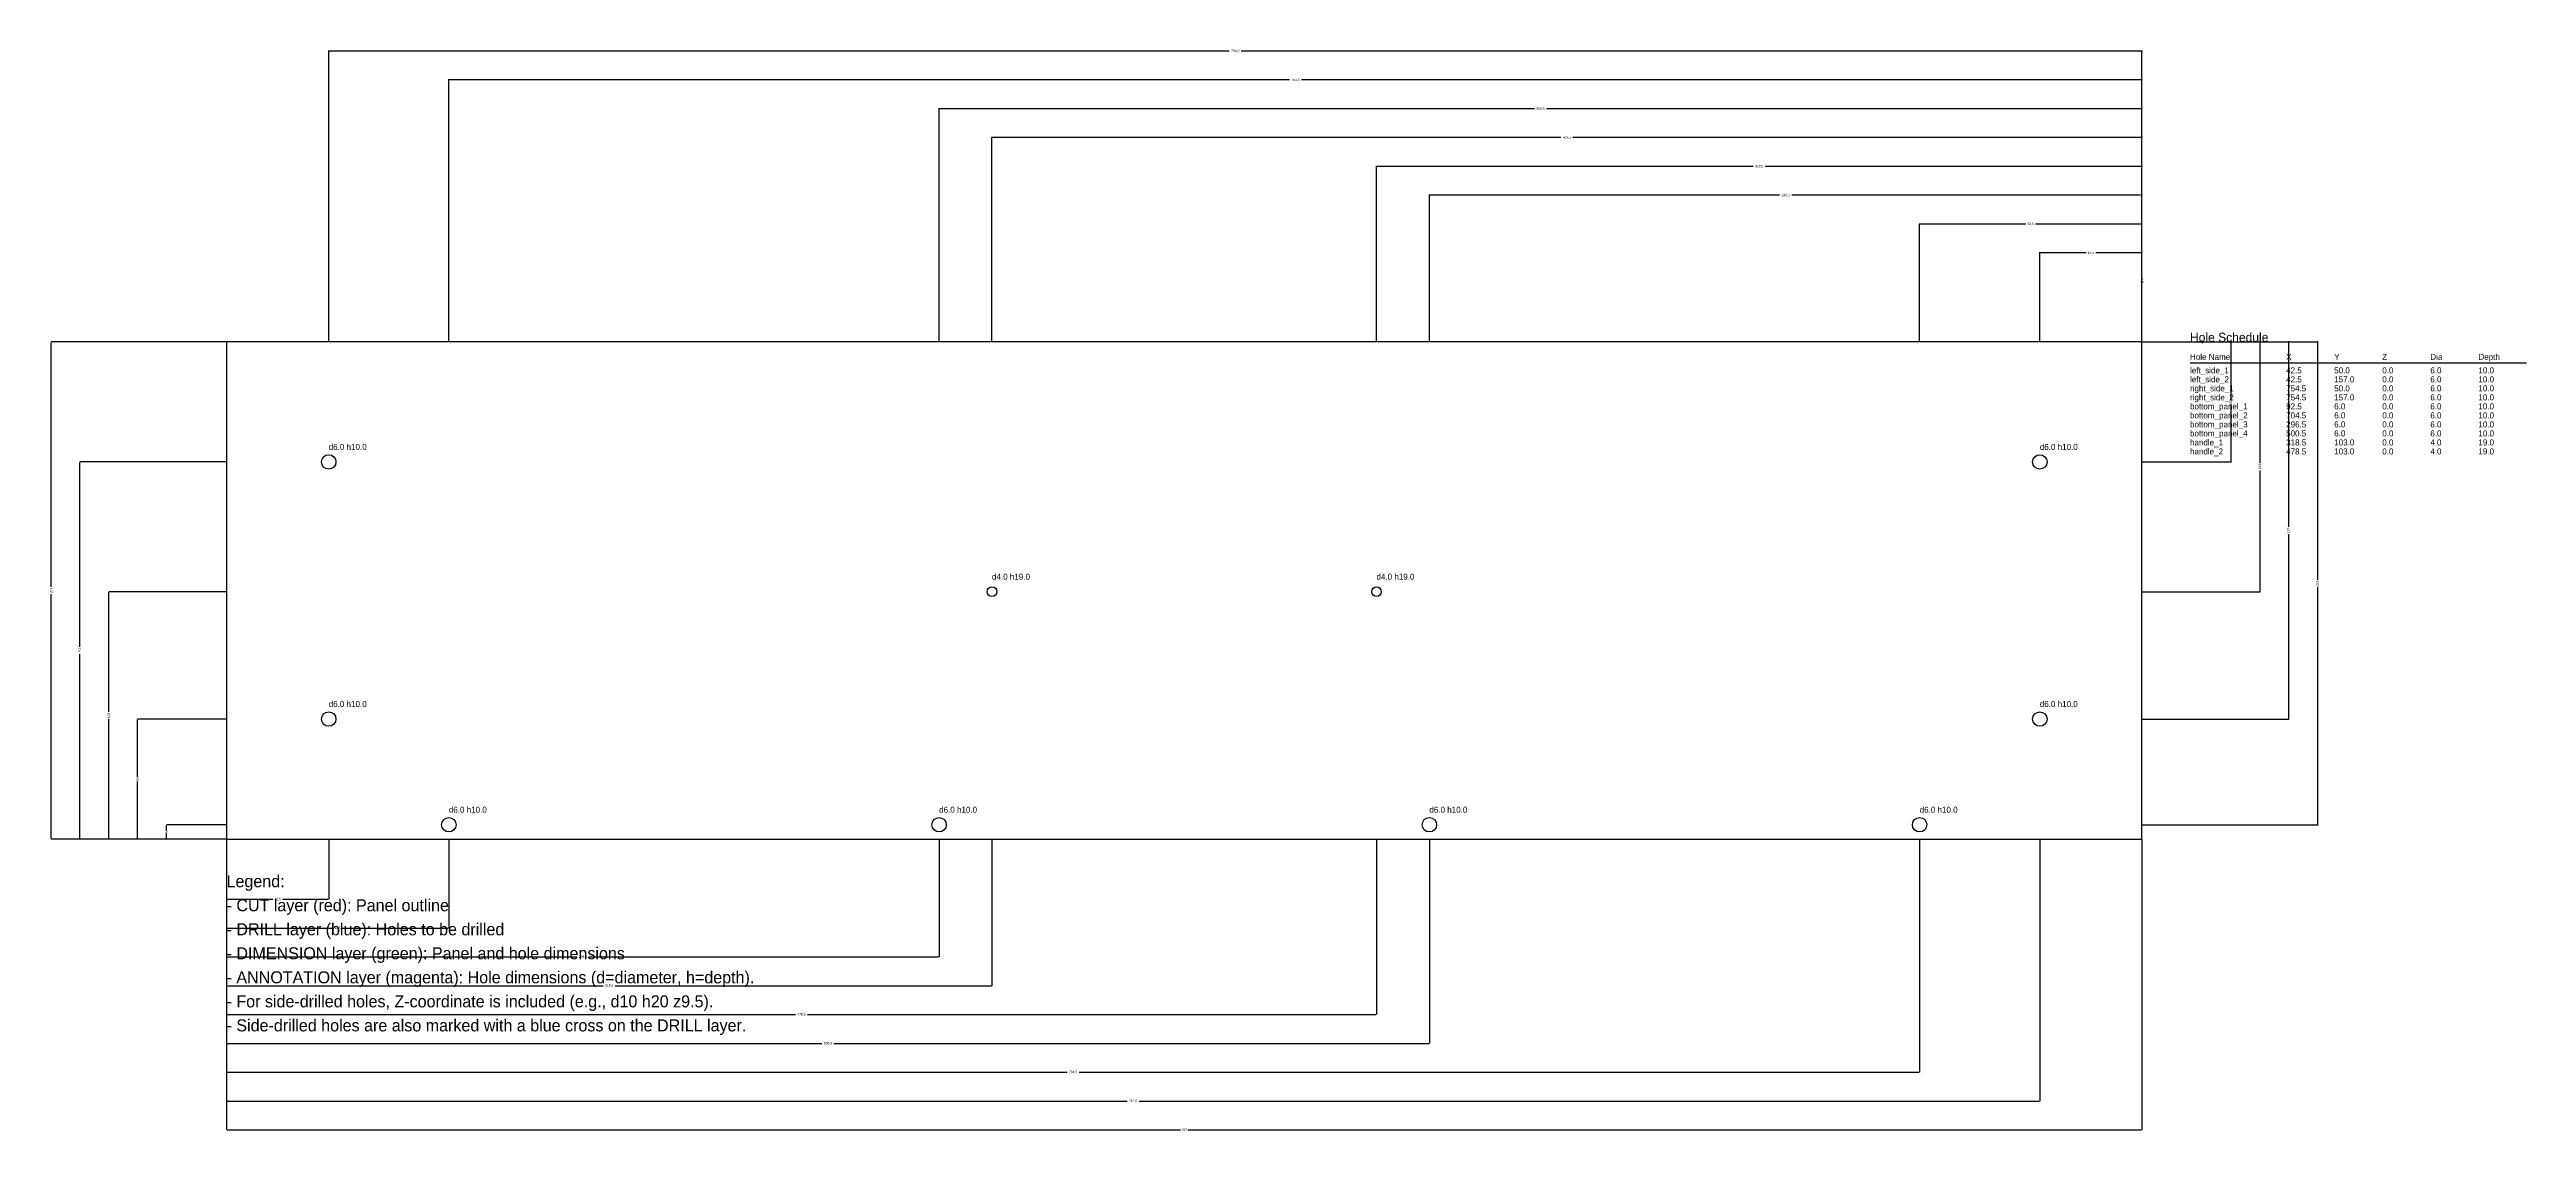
# Model space of a CAD drawing. Header units: metres. Extents: x -74 to 957, y -122 to 329.
import ezdxf

# ---------------------------------------------------------------- set-up
doc = ezdxf.new("R2010")
doc.units = ezdxf.units.M
for name, color, linetype in [('ANNOTATION', 6, 'Continuous'), ('CUT', 1, 'Continuous'), ('DIMENSION', 3, 'Continuous'), ('DRILL', 5, 'Continuous')]:
    doc.layers.add(name, color=color, linetype=linetype)
doc.dimstyles.get("Standard").update_dxf_attribs({"dimtxt": 2.5, "dimasz": 2.5, "dimexe": 1.25, "dimexo": 0.625, "dimtad": 1, "dimtxsty": 'Standard', "dimcen": 2.5, "dimazin": 3, "dimtfac": 1, "dimtmove": 0, "dimatfit": 3})

# ---------------------------------------------------------------- blocks, each defined once
blk = doc.blocks.new('_CLOSEDFILLED')
at = {"color": 0, "linetype": 'ByBlock'}
blk.add_solid([(-1, 0.2), (0, 0), (-1, -0.2)], dxfattribs=at)
blk = doc.blocks.new('*D0')
for p, q in [((0, 0), (0, -25)), ((42.5, 0), (42.5, -25)), ((0.25, -25), (19.25, -25)), ((23.25, -25), (42.25, -25))]:
    blk.add_line(p, q)
at = {"layer": 'Defpoints'}
for p in [(0, 0), (42.5, 0), (0, -25)]:
    blk.add_point(p, dxfattribs=at)
at = {"layer": 'DIMENSION', "xscale": 0.25, "yscale": 0.25, "rotation": 180}
blk.add_blockref('_CLOSEDFILLED', (0, -25), dxfattribs=at)
at = {"layer": 'DIMENSION', "xscale": 0.25, "yscale": 0.25}
blk.add_blockref('_CLOSEDFILLED', (42.5, -25), dxfattribs=at)
at = {"layer": 'DIMENSION', "insert": (21.25, -25), "char_height": 1, "attachment_point": 5}
blk.add_mtext('42,5', dxfattribs=at)
blk = doc.blocks.new('*D2')
for p, q in [((0, 0), (0, -37)), ((92.5, 0), (92.5, -37)), ((0.25, -37), (44.25, -37)), ((48.25, -37), (92.25, -37))]:
    blk.add_line(p, q)
at = {"layer": 'Defpoints'}
for p in [(0, 0), (92.5, 0), (0, -37)]:
    blk.add_point(p, dxfattribs=at)
at = {"layer": 'DIMENSION', "xscale": 0.25, "yscale": 0.25, "rotation": 180}
blk.add_blockref('_CLOSEDFILLED', (0, -37), dxfattribs=at)
at = {"layer": 'DIMENSION', "xscale": 0.25, "yscale": 0.25}
blk.add_blockref('_CLOSEDFILLED', (92.5, -37), dxfattribs=at)
at = {"layer": 'DIMENSION', "insert": (46.25, -37), "char_height": 1, "attachment_point": 5}
blk.add_mtext('92,5', dxfattribs=at)
blk = doc.blocks.new('*D3')
for p, q in [((0, 0), (0, -49)), ((296.5, 0), (296.5, -49)), ((0.25, -49), (145.75, -49)), ((150.75, -49), (296.25, -49))]:
    blk.add_line(p, q)
at = {"layer": 'Defpoints'}
for p in [(0, 0), (296.5, 0), (0, -49)]:
    blk.add_point(p, dxfattribs=at)
at = {"layer": 'DIMENSION', "xscale": 0.25, "yscale": 0.25, "rotation": 180}
blk.add_blockref('_CLOSEDFILLED', (0, -49), dxfattribs=at)
at = {"layer": 'DIMENSION', "xscale": 0.25, "yscale": 0.25}
blk.add_blockref('_CLOSEDFILLED', (296.5, -49), dxfattribs=at)
at = {"layer": 'DIMENSION', "insert": (148.25, -49), "char_height": 1, "attachment_point": 5}
blk.add_mtext('296,5', dxfattribs=at)
blk = doc.blocks.new('*D4')
for p, q in [((0, 0), (0, -61)), ((318.5, 0), (318.5, -61)), ((0.25, -61), (156.75, -61)), ((161.75, -61), (318.25, -61))]:
    blk.add_line(p, q)
at = {"layer": 'Defpoints'}
for p in [(0, 0), (318.5, 0), (0, -61)]:
    blk.add_point(p, dxfattribs=at)
at = {"layer": 'DIMENSION', "xscale": 0.25, "yscale": 0.25, "rotation": 180}
blk.add_blockref('_CLOSEDFILLED', (0, -61), dxfattribs=at)
at = {"layer": 'DIMENSION', "xscale": 0.25, "yscale": 0.25}
blk.add_blockref('_CLOSEDFILLED', (318.5, -61), dxfattribs=at)
at = {"layer": 'DIMENSION', "insert": (159.25, -61), "char_height": 1, "attachment_point": 5}
blk.add_mtext('318,5', dxfattribs=at)
blk = doc.blocks.new('*D5')
for p, q in [((0, 0), (0, -73)), ((478.5, 0), (478.5, -73)), ((0.25, -73), (236.75, -73)), ((241.75, -73), (478.25, -73))]:
    blk.add_line(p, q)
at = {"layer": 'Defpoints'}
for p in [(0, 0), (478.5, 0), (0, -73)]:
    blk.add_point(p, dxfattribs=at)
at = {"layer": 'DIMENSION', "xscale": 0.25, "yscale": 0.25, "rotation": 180}
blk.add_blockref('_CLOSEDFILLED', (0, -73), dxfattribs=at)
at = {"layer": 'DIMENSION', "xscale": 0.25, "yscale": 0.25}
blk.add_blockref('_CLOSEDFILLED', (478.5, -73), dxfattribs=at)
at = {"layer": 'DIMENSION', "insert": (239.25, -73), "char_height": 1, "attachment_point": 5}
blk.add_mtext('478,5', dxfattribs=at)
blk = doc.blocks.new('*D6')
for p, q in [((0, 0), (0, -85)), ((500.5, 0), (500.5, -85)), ((0.25, -85), (247.75, -85)), ((252.75, -85), (500.25, -85))]:
    blk.add_line(p, q)
at = {"layer": 'Defpoints'}
for p in [(0, 0), (500.5, 0), (0, -85)]:
    blk.add_point(p, dxfattribs=at)
at = {"layer": 'DIMENSION', "xscale": 0.25, "yscale": 0.25, "rotation": 180}
blk.add_blockref('_CLOSEDFILLED', (0, -85), dxfattribs=at)
at = {"layer": 'DIMENSION', "xscale": 0.25, "yscale": 0.25}
blk.add_blockref('_CLOSEDFILLED', (500.5, -85), dxfattribs=at)
at = {"layer": 'DIMENSION', "insert": (250.25, -85), "char_height": 1, "attachment_point": 5}
blk.add_mtext('500,5', dxfattribs=at)
blk = doc.blocks.new('*D7')
for p, q in [((0, 0), (0, -97)), ((704.5, 0), (704.5, -97)), ((0.25, -97), (349.75, -97)), ((354.75, -97), (704.25, -97))]:
    blk.add_line(p, q)
at = {"layer": 'Defpoints'}
for p in [(0, 0), (704.5, 0), (0, -97)]:
    blk.add_point(p, dxfattribs=at)
at = {"layer": 'DIMENSION', "xscale": 0.25, "yscale": 0.25, "rotation": 180}
blk.add_blockref('_CLOSEDFILLED', (0, -97), dxfattribs=at)
at = {"layer": 'DIMENSION', "xscale": 0.25, "yscale": 0.25}
blk.add_blockref('_CLOSEDFILLED', (704.5, -97), dxfattribs=at)
at = {"layer": 'DIMENSION', "insert": (352.25, -97), "char_height": 1, "attachment_point": 5}
blk.add_mtext('704,5', dxfattribs=at)
blk = doc.blocks.new('*D8')
for p, q in [((0, 0), (0, -109)), ((754.5, 0), (754.5, -109)), ((0.25, -109), (374.75, -109)), ((379.75, -109), (754.25, -109))]:
    blk.add_line(p, q)
at = {"layer": 'Defpoints'}
for p in [(0, 0), (754.5, 0), (0, -109)]:
    blk.add_point(p, dxfattribs=at)
at = {"layer": 'DIMENSION', "xscale": 0.25, "yscale": 0.25, "rotation": 180}
blk.add_blockref('_CLOSEDFILLED', (0, -109), dxfattribs=at)
at = {"layer": 'DIMENSION', "xscale": 0.25, "yscale": 0.25}
blk.add_blockref('_CLOSEDFILLED', (754.5, -109), dxfattribs=at)
at = {"layer": 'DIMENSION', "insert": (377.25, -109), "char_height": 1, "attachment_point": 5}
blk.add_mtext('754,5', dxfattribs=at)
blk = doc.blocks.new('*D9')
for p, q in [((0, 0), (0, -121)), ((797, 0), (797, -121)), ((0.25, -121), (397, -121)), ((400, -121), (796.75, -121))]:
    blk.add_line(p, q)
at = {"layer": 'Defpoints'}
for p in [(0, 0), (797, 0), (0, -121)]:
    blk.add_point(p, dxfattribs=at)
at = {"layer": 'DIMENSION', "xscale": 0.25, "yscale": 0.25, "rotation": 180}
blk.add_blockref('_CLOSEDFILLED', (0, -121), dxfattribs=at)
at = {"layer": 'DIMENSION', "xscale": 0.25, "yscale": 0.25}
blk.add_blockref('_CLOSEDFILLED', (797, -121), dxfattribs=at)
at = {"layer": 'DIMENSION', "insert": (398.5, -121), "char_height": 1, "attachment_point": 5}
blk.add_mtext('797', dxfattribs=at)
blk = doc.blocks.new('*D10')
for p, q in [((796.75, 232), (796.5, 232)), ((797, 207), (797, 232)), ((797, 207), (797, 232)), ((797, 232), (797, 232)), ((797.25, 232), (797.5, 232))]:
    blk.add_line(p, q)
at = {"layer": 'Defpoints'}
for p in [(797, 232), (797, 207), (797, 207)]:
    blk.add_point(p, dxfattribs=at)
at = {"layer": 'DIMENSION', "xscale": 0.25, "yscale": 0.25}
blk.add_blockref('_CLOSEDFILLED', (797, 232), dxfattribs=at)
at = {"layer": 'DIMENSION', "xscale": 0.25, "yscale": 0.25, "rotation": 180}
blk.add_blockref('_CLOSEDFILLED', (797, 232), dxfattribs=at)
at = {"layer": 'DIMENSION', "insert": (797, 233.125), "char_height": 1, "attachment_point": 5}
blk.add_mtext('0', dxfattribs=at)
blk = doc.blocks.new('*D11')
for p, q in [((773.75, 244), (754.25, 244)), ((754.5, 207), (754.5, 244)), ((797.25, 244), (777.75, 244)), ((797, 207), (797, 244))]:
    blk.add_line(p, q)
at = {"layer": 'Defpoints'}
for p in [(797, 244), (754.5, 207), (797, 207)]:
    blk.add_point(p, dxfattribs=at)
at = {"layer": 'DIMENSION', "xscale": 0.25, "yscale": 0.25}
blk.add_blockref('_CLOSEDFILLED', (754.5, 244), dxfattribs=at)
at = {"layer": 'DIMENSION', "xscale": 0.25, "yscale": 0.25, "rotation": 180}
blk.add_blockref('_CLOSEDFILLED', (797, 244), dxfattribs=at)
at = {"layer": 'DIMENSION', "insert": (775.75, 244), "char_height": 1, "attachment_point": 5}
blk.add_mtext('42,5', dxfattribs=at)
blk = doc.blocks.new('*D12')
for p, q in [((748.75, 256), (704.25, 256)), ((704.5, 207), (704.5, 256)), ((797.25, 256), (752.75, 256)), ((797, 207), (797, 256))]:
    blk.add_line(p, q)
at = {"layer": 'Defpoints'}
for p in [(797, 256), (704.5, 207), (797, 207)]:
    blk.add_point(p, dxfattribs=at)
at = {"layer": 'DIMENSION', "xscale": 0.25, "yscale": 0.25}
blk.add_blockref('_CLOSEDFILLED', (704.5, 256), dxfattribs=at)
at = {"layer": 'DIMENSION', "xscale": 0.25, "yscale": 0.25, "rotation": 180}
blk.add_blockref('_CLOSEDFILLED', (797, 256), dxfattribs=at)
at = {"layer": 'DIMENSION', "insert": (750.75, 256), "char_height": 1, "attachment_point": 5}
blk.add_mtext('92,5', dxfattribs=at)
blk = doc.blocks.new('*D13')
for p, q in [((646.25, 268), (500.25, 268)), ((500.5, 207), (500.5, 268)), ((797.25, 268), (651.25, 268)), ((797, 207), (797, 268))]:
    blk.add_line(p, q)
at = {"layer": 'Defpoints'}
for p in [(797, 268), (500.5, 207), (797, 207)]:
    blk.add_point(p, dxfattribs=at)
at = {"layer": 'DIMENSION', "xscale": 0.25, "yscale": 0.25}
blk.add_blockref('_CLOSEDFILLED', (500.5, 268), dxfattribs=at)
at = {"layer": 'DIMENSION', "xscale": 0.25, "yscale": 0.25, "rotation": 180}
blk.add_blockref('_CLOSEDFILLED', (797, 268), dxfattribs=at)
at = {"layer": 'DIMENSION', "insert": (648.75, 268), "char_height": 1, "attachment_point": 5}
blk.add_mtext('296,5', dxfattribs=at)
blk = doc.blocks.new('*D14')
for p, q in [((635.25, 280), (478.25, 280)), ((478.5, 207), (478.5, 280)), ((797.25, 280), (640.25, 280)), ((797, 207), (797, 280))]:
    blk.add_line(p, q)
at = {"layer": 'Defpoints'}
for p in [(797, 280), (478.5, 207), (797, 207)]:
    blk.add_point(p, dxfattribs=at)
at = {"layer": 'DIMENSION', "xscale": 0.25, "yscale": 0.25}
blk.add_blockref('_CLOSEDFILLED', (478.5, 280), dxfattribs=at)
at = {"layer": 'DIMENSION', "xscale": 0.25, "yscale": 0.25, "rotation": 180}
blk.add_blockref('_CLOSEDFILLED', (797, 280), dxfattribs=at)
at = {"layer": 'DIMENSION', "insert": (637.75, 280), "char_height": 1, "attachment_point": 5}
blk.add_mtext('318,5', dxfattribs=at)
blk = doc.blocks.new('*D15')
for p, q in [((555.25, 292), (318.25, 292)), ((318.5, 207), (318.5, 292)), ((797.25, 292), (560.25, 292)), ((797, 207), (797, 292))]:
    blk.add_line(p, q)
at = {"layer": 'Defpoints'}
for p in [(797, 292), (318.5, 207), (797, 207)]:
    blk.add_point(p, dxfattribs=at)
at = {"layer": 'DIMENSION', "xscale": 0.25, "yscale": 0.25}
blk.add_blockref('_CLOSEDFILLED', (318.5, 292), dxfattribs=at)
at = {"layer": 'DIMENSION', "xscale": 0.25, "yscale": 0.25, "rotation": 180}
blk.add_blockref('_CLOSEDFILLED', (797, 292), dxfattribs=at)
at = {"layer": 'DIMENSION', "insert": (557.75, 292), "char_height": 1, "attachment_point": 5}
blk.add_mtext('478,5', dxfattribs=at)
blk = doc.blocks.new('*D16')
for p, q in [((544.25, 304), (296.25, 304)), ((296.5, 207), (296.5, 304)), ((797.25, 304), (549.25, 304)), ((797, 207), (797, 304))]:
    blk.add_line(p, q)
at = {"layer": 'Defpoints'}
for p in [(797, 304), (296.5, 207), (797, 207)]:
    blk.add_point(p, dxfattribs=at)
at = {"layer": 'DIMENSION', "xscale": 0.25, "yscale": 0.25}
blk.add_blockref('_CLOSEDFILLED', (296.5, 304), dxfattribs=at)
at = {"layer": 'DIMENSION', "xscale": 0.25, "yscale": 0.25, "rotation": 180}
blk.add_blockref('_CLOSEDFILLED', (797, 304), dxfattribs=at)
at = {"layer": 'DIMENSION', "insert": (546.75, 304), "char_height": 1, "attachment_point": 5}
blk.add_mtext('500,5', dxfattribs=at)
blk = doc.blocks.new('*D17')
for p, q in [((442.25, 316), (92.25, 316)), ((92.5, 207), (92.5, 316)), ((797.25, 316), (447.25, 316)), ((797, 207), (797, 316))]:
    blk.add_line(p, q)
at = {"layer": 'Defpoints'}
for p in [(797, 316), (92.5, 207), (797, 207)]:
    blk.add_point(p, dxfattribs=at)
at = {"layer": 'DIMENSION', "xscale": 0.25, "yscale": 0.25}
blk.add_blockref('_CLOSEDFILLED', (92.5, 316), dxfattribs=at)
at = {"layer": 'DIMENSION', "xscale": 0.25, "yscale": 0.25, "rotation": 180}
blk.add_blockref('_CLOSEDFILLED', (797, 316), dxfattribs=at)
at = {"layer": 'DIMENSION', "insert": (444.75, 316), "char_height": 1, "attachment_point": 5}
blk.add_mtext('704,5', dxfattribs=at)
blk = doc.blocks.new('*D18')
for p, q in [((417.25, 328), (42.25, 328)), ((42.5, 207), (42.5, 328)), ((797.25, 328), (422.25, 328)), ((797, 207), (797, 328))]:
    blk.add_line(p, q)
at = {"layer": 'Defpoints'}
for p in [(797, 328), (42.5, 207), (797, 207)]:
    blk.add_point(p, dxfattribs=at)
at = {"layer": 'DIMENSION', "xscale": 0.25, "yscale": 0.25}
blk.add_blockref('_CLOSEDFILLED', (42.5, 328), dxfattribs=at)
at = {"layer": 'DIMENSION', "xscale": 0.25, "yscale": 0.25, "rotation": 180}
blk.add_blockref('_CLOSEDFILLED', (797, 328), dxfattribs=at)
at = {"layer": 'DIMENSION', "insert": (419.75, 328), "char_height": 1, "attachment_point": 5}
blk.add_mtext('754,5', dxfattribs=at)
blk = doc.blocks.new('*D19')
for p, q in [((0, 6), (-25, 6)), ((-25, 3.5), (-25, 5.75)), ((-25, 0.25), (-25, 2.5)), ((0, 0), (-25, 0))]:
    blk.add_line(p, q)
at = {"layer": 'Defpoints'}
for p in [(-25, 0), (0, 6), (0, 0)]:
    blk.add_point(p, dxfattribs=at)
at = {"layer": 'DIMENSION', "xscale": 0.25, "yscale": 0.25}
for p, rotation in [((-25, 6), 90), ((-25, 0), 270)]:
    blk.add_blockref('_CLOSEDFILLED', p, dxfattribs=dict(at, rotation=rotation))
at = {"layer": 'DIMENSION', "insert": (-25, 3), "char_height": 1, "attachment_point": 5, "rotation": 90}
blk.add_mtext('6', dxfattribs=at)
blk = doc.blocks.new('*D20')
for p, q in [((0, 50), (-37, 50)), ((-37, 26), (-37, 49.75)), ((-37, 0.25), (-37, 24)), ((0, 0), (-37, 0))]:
    blk.add_line(p, q)
at = {"layer": 'Defpoints'}
for p in [(0, 50), (-37, 0), (0, 0)]:
    blk.add_point(p, dxfattribs=at)
at = {"layer": 'DIMENSION', "xscale": 0.25, "yscale": 0.25}
for p, rotation in [((-37, 50), 90), ((-37, 0), 270)]:
    blk.add_blockref('_CLOSEDFILLED', p, dxfattribs=dict(at, rotation=rotation))
at = {"layer": 'DIMENSION', "insert": (-37, 25), "char_height": 1, "attachment_point": 5, "rotation": 90}
blk.add_mtext('50', dxfattribs=at)
blk = doc.blocks.new('*D21')
for p, q in [((0, 103), (-49, 103)), ((-49, 53), (-49, 102.75)), ((-49, 0.25), (-49, 50)), ((0, 0), (-49, 0))]:
    blk.add_line(p, q)
at = {"layer": 'Defpoints'}
for p in [(0, 103), (-49, 0), (0, 0)]:
    blk.add_point(p, dxfattribs=at)
at = {"layer": 'DIMENSION', "xscale": 0.25, "yscale": 0.25}
for p, rotation in [((-49, 103), 90), ((-49, 0), 270)]:
    blk.add_blockref('_CLOSEDFILLED', p, dxfattribs=dict(at, rotation=rotation))
at = {"layer": 'DIMENSION', "insert": (-49, 51.5), "char_height": 1, "attachment_point": 5, "rotation": 90}
blk.add_mtext('103', dxfattribs=at)
blk = doc.blocks.new('*D22')
for p, q in [((0, 157), (-61, 157)), ((-61, 80), (-61, 156.75)), ((-61, 0.25), (-61, 77)), ((0, 0), (-61, 0))]:
    blk.add_line(p, q)
at = {"layer": 'Defpoints'}
for p in [(0, 157), (-61, 0), (0, 0)]:
    blk.add_point(p, dxfattribs=at)
at = {"layer": 'DIMENSION', "xscale": 0.25, "yscale": 0.25}
for p, rotation in [((-61, 157), 90), ((-61, 0), 270)]:
    blk.add_blockref('_CLOSEDFILLED', p, dxfattribs=dict(at, rotation=rotation))
at = {"layer": 'DIMENSION', "insert": (-61, 78.5), "char_height": 1, "attachment_point": 5, "rotation": 90}
blk.add_mtext('157', dxfattribs=at)
blk = doc.blocks.new('*D23')
for p, q in [((0, 207), (-73, 207)), ((-73, 105), (-73, 206.75)), ((-73, 0.25), (-73, 102)), ((0, 0), (-73, 0))]:
    blk.add_line(p, q)
at = {"layer": 'Defpoints'}
for p in [(0, 207), (-73, 0), (0, 0)]:
    blk.add_point(p, dxfattribs=at)
at = {"layer": 'DIMENSION', "xscale": 0.25, "yscale": 0.25}
for p, rotation in [((-73, 207), 90), ((-73, 0), 270)]:
    blk.add_blockref('_CLOSEDFILLED', p, dxfattribs=dict(at, rotation=rotation))
at = {"layer": 'DIMENSION', "insert": (-73, 103.5), "char_height": 1, "attachment_point": 5, "rotation": 90}
blk.add_mtext('207', dxfattribs=at)
blk = doc.blocks.new('*D24')
for p, q in [((797, 207), (822, 207)), ((797, 207), (822, 207)), ((822, 207.25), (822, 207.5)), ((822, 207), (822, 207)), ((822, 206.75), (822, 206.5))]:
    blk.add_line(p, q)
at = {"layer": 'Defpoints'}
for p in [(797, 207), (797, 207), (822, 207)]:
    blk.add_point(p, dxfattribs=at)
at = {"layer": 'DIMENSION', "xscale": 0.25, "yscale": 0.25}
for rotation in [270, 90]:
    blk.add_blockref('_CLOSEDFILLED', (822, 207), dxfattribs=dict(at, rotation=rotation))
at = {"layer": 'DIMENSION', "insert": (820.875, 207), "char_height": 1, "attachment_point": 5, "rotation": 90}
blk.add_mtext('0', dxfattribs=at)
blk = doc.blocks.new('*D25')
for p, q in [((797, 207), (834, 207)), ((834, 207.25), (834, 183)), ((834, 181), (834, 156.75)), ((797, 157), (834, 157))]:
    blk.add_line(p, q)
at = {"layer": 'Defpoints'}
for p in [(797, 207), (834, 207), (797, 157)]:
    blk.add_point(p, dxfattribs=at)
at = {"layer": 'DIMENSION', "xscale": 0.25, "yscale": 0.25}
for p, rotation in [((834, 207), 270), ((834, 157), 90)]:
    blk.add_blockref('_CLOSEDFILLED', p, dxfattribs=dict(at, rotation=rotation))
at = {"layer": 'DIMENSION', "insert": (834, 182), "char_height": 1, "attachment_point": 5, "rotation": 90}
blk.add_mtext('50', dxfattribs=at)
blk = doc.blocks.new('*D26')
for p, q in [((797, 207), (846, 207)), ((846, 207.25), (846, 156.5)), ((846, 153.5), (846, 102.75)), ((797, 103), (846, 103))]:
    blk.add_line(p, q)
at = {"layer": 'Defpoints'}
for p in [(797, 207), (846, 207), (797, 103)]:
    blk.add_point(p, dxfattribs=at)
at = {"layer": 'DIMENSION', "xscale": 0.25, "yscale": 0.25}
for p, rotation in [((846, 207), 270), ((846, 103), 90)]:
    blk.add_blockref('_CLOSEDFILLED', p, dxfattribs=dict(at, rotation=rotation))
at = {"layer": 'DIMENSION', "insert": (846, 155), "char_height": 1, "attachment_point": 5, "rotation": 90}
blk.add_mtext('104', dxfattribs=at)
blk = doc.blocks.new('*D27')
for p, q in [((797, 207), (858, 207)), ((858, 207.25), (858, 130)), ((858, 127), (858, 49.75)), ((797, 50), (858, 50))]:
    blk.add_line(p, q)
at = {"layer": 'Defpoints'}
for p in [(797, 207), (858, 207), (797, 50)]:
    blk.add_point(p, dxfattribs=at)
at = {"layer": 'DIMENSION', "xscale": 0.25, "yscale": 0.25}
for p, rotation in [((858, 207), 270), ((858, 50), 90)]:
    blk.add_blockref('_CLOSEDFILLED', p, dxfattribs=dict(at, rotation=rotation))
at = {"layer": 'DIMENSION', "insert": (858, 128.5), "char_height": 1, "attachment_point": 5, "rotation": 90}
blk.add_mtext('157', dxfattribs=at)
blk = doc.blocks.new('*D28')
for p, q in [((797, 207), (870, 207)), ((870, 207.25), (870, 108)), ((870, 105), (870, 5.75)), ((797, 6), (870, 6))]:
    blk.add_line(p, q)
at = {"layer": 'Defpoints'}
for p in [(797, 207), (870, 207), (797, 6)]:
    blk.add_point(p, dxfattribs=at)
at = {"layer": 'DIMENSION', "xscale": 0.25, "yscale": 0.25}
for p, rotation in [((870, 207), 270), ((870, 6), 90)]:
    blk.add_blockref('_CLOSEDFILLED', p, dxfattribs=dict(at, rotation=rotation))
at = {"layer": 'DIMENSION', "insert": (870, 106.5), "char_height": 1, "attachment_point": 5, "rotation": 90}
blk.add_mtext('201', dxfattribs=at)

msp = doc.modelspace()

# ---------------------------------------------------------------- linework, layer by layer
at = {"layer": 'ANNOTATION'}
msp.add_line((817, 198.25), (957, 198.25), dxfattribs=at)
at = {"layer": 'CUT'}
msp.add_lwpolyline([(0, 0), (797, 0), (797, 207), (0, 207)], close=True, dxfattribs=at)
at = {"layer": 'DRILL'}
for points in [[(39.5, 157), (39.7284, 158.148), (40.3787, 159.121), (41.3519, 159.772), (42.5, 160), (43.648, 159.772), (44.6213, 159.121), (45.2716, 158.148), (45.5, 157), (45.2716, 155.852), (44.6213, 154.879), (43.648, 154.228), (42.5, 154), (41.3519, 154.228), (40.3787, 154.879), (39.7284, 155.852)], [(751.5, 157), (751.728, 158.148), (752.379, 159.121), (753.352, 159.772), (754.5, 160), (755.648, 159.772), (756.621, 159.121), (757.272, 158.148), (757.5, 157), (757.272, 155.852), (756.621, 154.879), (755.648, 154.228), (754.5, 154), (753.352, 154.228), (752.379, 154.879), (751.728, 155.852)], [(316.5, 103), (316.652, 103.765), (317.086, 104.414), (317.735, 104.848), (318.5, 105), (319.265, 104.848), (319.914, 104.414), (320.348, 103.765), (320.5, 103), (320.348, 102.235), (319.914, 101.586), (319.265, 101.152), (318.5, 101), (317.735, 101.152), (317.086, 101.586), (316.652, 102.235)], [(476.5, 103), (476.652, 103.765), (477.086, 104.414), (477.735, 104.848), (478.5, 105), (479.265, 104.848), (479.914, 104.414), (480.348, 103.765), (480.5, 103), (480.348, 102.235), (479.914, 101.586), (479.265, 101.152), (478.5, 101), (477.735, 101.152), (477.086, 101.586), (476.652, 102.235)], [(39.5, 50), (39.7284, 51.148), (40.3787, 52.1213), (41.3519, 52.7716), (42.5, 53), (43.648, 52.7716), (44.6213, 52.1213), (45.2716, 51.148), (45.5, 50), (45.2716, 48.8519), (44.6213, 47.8787), (43.648, 47.2284), (42.5, 47), (41.3519, 47.2284), (40.3787, 47.8787), (39.7284, 48.8519)], [(751.5, 50), (751.728, 51.148), (752.379, 52.1213), (753.352, 52.7716), (754.5, 53), (755.648, 52.7716), (756.621, 52.1213), (757.272, 51.148), (757.5, 50), (757.272, 48.8519), (756.621, 47.8787), (755.648, 47.2284), (754.5, 47), (753.352, 47.2284), (752.379, 47.8787), (751.728, 48.8519)], [(89.5, 6), (89.7284, 7.14805), (90.3787, 8.12132), (91.3519, 8.77164), (92.5, 9), (93.648, 8.77164), (94.6213, 8.12132), (95.2716, 7.14805), (95.5, 6), (95.2716, 4.85195), (94.6213, 3.87868), (93.648, 3.22836), (92.5, 3), (91.3519, 3.22836), (90.3787, 3.87868), (89.7284, 4.85195)], [(293.5, 6), (293.728, 7.14805), (294.379, 8.12132), (295.352, 8.77164), (296.5, 9), (297.648, 8.77164), (298.621, 8.12132), (299.272, 7.14805), (299.5, 6), (299.272, 4.85195), (298.621, 3.87868), (297.648, 3.22836), (296.5, 3), (295.352, 3.22836), (294.379, 3.87868), (293.728, 4.85195)], [(497.5, 6), (497.728, 7.14805), (498.379, 8.12132), (499.352, 8.77164), (500.5, 9), (501.648, 8.77164), (502.621, 8.12132), (503.272, 7.14805), (503.5, 6), (503.272, 4.85195), (502.621, 3.87868), (501.648, 3.22836), (500.5, 3), (499.352, 3.22836), (498.379, 3.87868), (497.728, 4.85195)], [(701.5, 6), (701.728, 7.14805), (702.379, 8.12132), (703.352, 8.77164), (704.5, 9), (705.648, 8.77164), (706.621, 8.12132), (707.272, 7.14805), (707.5, 6), (707.272, 4.85195), (706.621, 3.87868), (705.648, 3.22836), (704.5, 3), (703.352, 3.22836), (702.379, 3.87868), (701.728, 4.85195)]]:
    msp.add_lwpolyline(points, close=True, dxfattribs=at)

# ---------------------------------------------------------------- texts
at = {"layer": 'ANNOTATION'}
for s, height, p in [('Hole Schedule', 3.75, (817, 207)), ('left_side_1', 2.5, (817, 193.875)), ('Hole Name', 2.5, (817, 199.5)), ('X', 2.5, (857, 199.5)), ('42.5', 2.5, (857, 193.875)), ('Y', 2.5, (877, 199.5)), ('50.0', 2.5, (877, 193.875)), ('Z', 2.5, (897, 199.5)), ('0.0', 2.5, (897, 193.875)), ('6.0', 2.5, (917, 193.875)), ('Dia', 2.5, (917, 199.5)), ('10.0', 2.5, (937, 193.875)), ('Depth', 2.5, (937, 199.5)), ('right_side_1', 2.5, (817, 186.375)), ('left_side_2', 2.5, (817, 190.125)), ('42.5', 2.5, (857, 190.125)), ('754.5', 2.5, (857, 186.375)), ('50.0', 2.5, (877, 186.375)), ('157.0', 2.5, (877, 190.125)), ('0.0', 2.5, (897, 190.125)), ('0.0', 2.5, (897, 186.375)), ('6.0', 2.5, (917, 190.125)), ('6.0', 2.5, (917, 186.375)), ('10.0', 2.5, (937, 190.125)), ('10.0', 2.5, (937, 186.375)), ('bottom_panel_1', 2.5, (817, 178.875)), ('bottom_panel_2', 2.5, (817, 175.125)), ('right_side_2', 2.5, (817, 182.625)), ('92.5', 2.5, (857, 178.875)), ('754.5', 2.5, (857, 182.625)), ('704.5', 2.5, (857, 175.125)), ('6.0', 2.5, (877, 178.875)), ('6.0', 2.5, (877, 175.125)), ('157.0', 2.5, (877, 182.625)), ('0.0', 2.5, (897, 182.625)), ('0.0', 2.5, (897, 178.875)), ('0.0', 2.5, (897, 175.125)), ('6.0', 2.5, (917, 182.625)), ('6.0', 2.5, (917, 178.875)), ('6.0', 2.5, (917, 175.125)), ('10.0', 2.5, (937, 182.625)), ('10.0', 2.5, (937, 178.875)), ('10.0', 2.5, (937, 175.125)), ('bottom_panel_3', 2.5, (817, 171.375)), ('bottom_panel_4', 2.5, (817, 167.625)), ('handle_1', 2.5, (817, 163.875)), ('318.5', 2.5, (857, 163.875)), ('500.5', 2.5, (857, 167.625)), ('296.5', 2.5, (857, 171.375)), ('6.0', 2.5, (877, 171.375)), ('6.0', 2.5, (877, 167.625)), ('103.0', 2.5, (877, 163.875)), ('0.0', 2.5, (897, 171.375)), ('0.0', 2.5, (897, 167.625)), ('0.0', 2.5, (897, 163.875)), ('4.0', 2.5, (917, 163.875)), ('6.0', 2.5, (917, 171.375)), ('6.0', 2.5, (917, 167.625)), ('10.0', 2.5, (937, 171.375)), ('10.0', 2.5, (937, 167.625)), ('19.0', 2.5, (937, 163.875)), ('d6.0 h10.0', 2.5, (42.5, 162)), ('d6.0 h10.0', 2.5, (754.5, 162)), ('handle_2', 2.5, (817, 160.125)), ('478.5', 2.5, (857, 160.125)), ('103.0', 2.5, (877, 160.125)), ('0.0', 2.5, (897, 160.125)), ('4.0', 2.5, (917, 160.125)), ('19.0', 2.5, (937, 160.125)), ('d4.0 h19.0', 2.5, (318.5, 108)), ('d4.0 h19.0', 2.5, (478.5, 108)), ('d6.0 h10.0', 2.5, (42.5, 55)), ('d6.0 h10.0', 2.5, (754.5, 55)), ('d6.0 h10.0', 2.5, (92.5, 11)), ('d6.0 h10.0', 2.5, (296.5, 11)), ('d6.0 h10.0', 2.5, (500.5, 11)), ('d6.0 h10.0', 2.5, (704.5, 11)), ('Legend:', 5, (0, -20)), ('- CUT layer (red): Panel outline', 5, (0, -30)), ('- DRILL layer (blue): Holes to be drilled', 5, (0, -40)), ('- DIMENSION layer (green): Panel and hole dimensions', 5, (0, -50)), ('- ANNOTATION layer (magenta): Hole dimensions (d=diameter, h=depth).', 5, (0, -60)), ('- For side-drilled holes, Z-coordinate is included (e.g., d10 h20 z9.5).', 5, (0, -70)), ('- Side-drilled holes are also marked with a blue cross on the DRILL layer.', 5, (0, -80))]:
    msp.add_text(s, height=height, dxfattribs=at).set_placement(p)

# ---------------------------------------------------------------- dimensions: what is measured, and where the dimension line sits
at = {"layer": 'DIMENSION'}
for base, p1, p2, picture, middle in [((797, 328), (797, 207), (42.5, 207), '*D18', (419.75, 328)), ((797, 316), (797, 207), (92.5, 207), '*D17', (444.75, 316)), ((797, 304), (797, 207), (296.5, 207), '*D16', (546.75, 304)), ((797, 292), (797, 207), (318.5, 207), '*D15', (557.75, 292)), ((797, 280), (797, 207), (478.5, 207), '*D14', (637.75, 280)), ((797, 268), (797, 207), (500.5, 207), '*D13', (648.75, 268)), ((797, 256), (797, 207), (704.5, 207), '*D12', (750.75, 256)), ((797, 244), (797, 207), (754.5, 207), '*D11', (775.75, 244)), ((797, 232), (797, 207), (797, 207), '*D10', (797, 233.125)), ((0, -25), (0, 0), (42.5, 0), '*D0', (21.25, -25)), ((0, -37), (0, 0), (92.5, 0), '*D2', (46.25, -37)), ((0, -49), (0, 0), (296.5, 0), '*D3', (148.25, -49)), ((0, -61), (0, 0), (318.5, 0), '*D4', (159.25, -61)), ((0, -73), (0, 0), (478.5, 0), '*D5', (239.25, -73)), ((0, -85), (0, 0), (500.5, 0), '*D6', (250.25, -85)), ((0, -97), (0, 0), (704.5, 0), '*D7', (352.25, -97)), ((0, -109), (0, 0), (754.5, 0), '*D8', (377.25, -109)), ((0, -121), (0, 0), (797, 0), '*D9', (398.5, -121))]:
    dim = msp.add_linear_dim(base=base, p1=p1, p2=p2, dimstyle='Standard', dxfattribs=at)
    dim.commit()
    dim.dimension.update_dxf_attribs({"geometry": picture, "text_midpoint": middle})
for base, p1, p2, picture, middle in [((-73, 0), (0, 0), (0, 207), '*D23', (-73, 103.5)), ((822, 207), (797, 207), (797, 207), '*D24', (820.875, 207)), ((834, 207), (797, 207), (797, 157), '*D25', (834, 182)), ((846, 207), (797, 207), (797, 103), '*D26', (846, 155)), ((858, 207), (797, 207), (797, 50), '*D27', (858, 128.5)), ((870, 207), (797, 207), (797, 6), '*D28', (870, 106.5)), ((-61, 0), (0, 0), (0, 157), '*D22', (-61, 78.5)), ((-49, 0), (0, 0), (0, 103), '*D21', (-49, 51.5)), ((-37, 0), (0, 0), (0, 50), '*D20', (-37, 25)), ((-25, 0), (0, 0), (0, 6), '*D19', (-25, 3))]:
    dim = msp.add_linear_dim(base=base, p1=p1, p2=p2, angle=90, dimstyle='Standard', dxfattribs=at)
    dim.commit()
    dim.dimension.update_dxf_attribs({"geometry": picture, "text_midpoint": middle})

doc.saveas('drawing.dxf')
